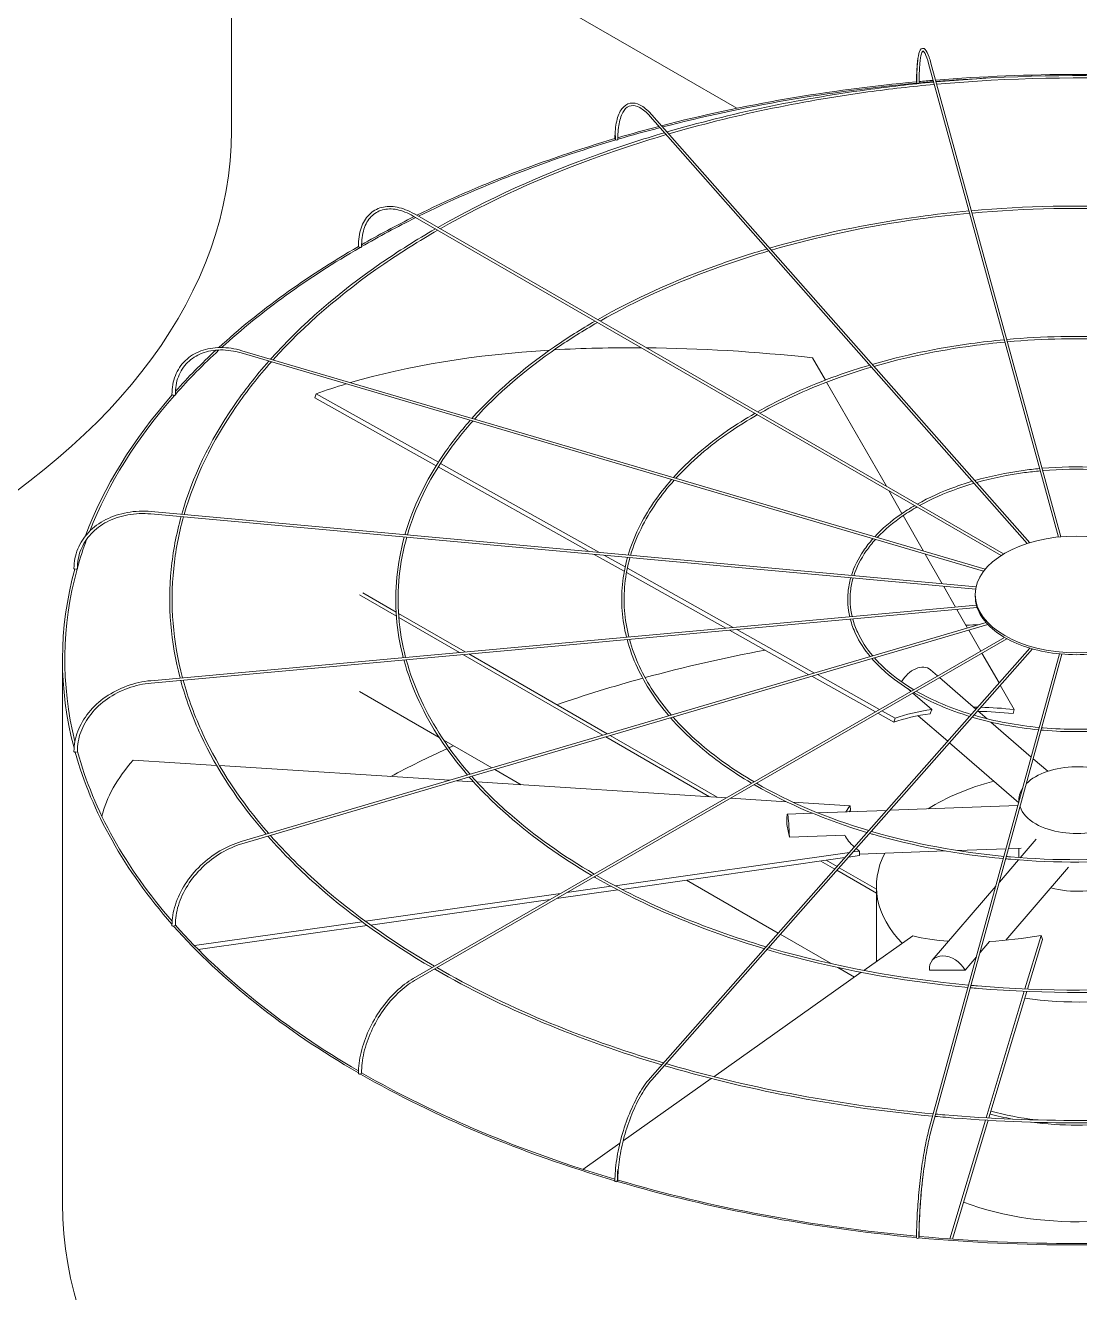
# Model space of a CAD drawing. Header units: millimetres. Extents: x -312439 to 477422, y -331570 to 212570.
# Drawn here: x 364267 to 365357, y 97375 to 98686 of the extents above; entities that cross this region are included whole.
import ezdxf

# ---------------------------------------------------------------- set-up
doc = ezdxf.new("R2010")
doc.units = ezdxf.units.MM

msp = doc.modelspace()

# ---------------------------------------------------------------- linework, layer by layer
at = {"color": 3, "linetype": 'Continuous', "lineweight": 0, "extrusion": (-1.11022e-16, 0.816497, 0.57735)}
for p, q in [((364480.379, 98577.163), (364480.379, 99140.051)), ((364480.379, 98902.145), (365003.032, 98600.391)), ((365201.304, 98646.573), (365335.659, 98156.815)), ((365338.134, 98157.053), (365203.666, 98647.221)), ((365303.258, 98150.155), (364913.308, 98592.012)), ((365305.822, 98150.951), (364915.145, 98593.633)), ((364668.407, 98488.905), (365276.459, 98137.846)), ((365278.823, 98139.309), (364669.632, 98491.026)), ((365258.146, 98121.404), (364490.521, 98347.22)), ((365259.782, 98123.476), (364491.212, 98349.57)), ((365094.605, 98319.225), (365081.394, 98342.285)), ((365157.57, 98209.315), (365095.837, 98317.073)), ((364566.771, 98300.669), (364568.007, 98304.956)), ((364692.004, 98230.478), (364566.771, 98300.669)), ((364568.007, 98304.956), (364694.331, 98234.153)), ((364696.472, 98232.953), (364860.892, 98140.798)), ((364850.276, 98141.769), (364694.143, 98229.279)), ((365173.733, 98181.101), (365159.991, 98205.089)), ((364397.094, 98180.75), (365249.948, 98102.762)), ((364397.317, 98183.189), (365250.405, 98105.18)), ((365195.995, 98142.241), (365174.955, 98178.969)), ((364886.63, 98121.393), (364855.52, 98138.83)), ((364866.136, 98137.859), (364887.523, 98125.872)), ((365215.393, 98108.381), (365197.754, 98139.17)), ((364991.595, 98062.562), (364888.889, 98120.127)), ((364889.761, 98124.617), (364999.234, 98063.26)), ((365229.195, 98084.289), (365216.88, 98105.786)), ((364612.875, 98096.98), (364650.934, 98075.006)), ((364650.663, 98079.163), (364616.339, 98098.98)), ((365249.539, 98095.427), (365249.539, 98097.427)), ((364397.094, 98008.198), (365250.752, 98086.26)), ((365251.475, 98083.866), (364397.317, 98005.759)), ((364722.101, 98037.918), (364653.205, 98077.696)), ((365241.58, 98062.67), (365230.534, 98081.951)), ((365260.702, 98068.296), (364490.521, 97841.728)), ((365262.54, 98066.283), (364491.212, 97839.378)), ((364653.506, 98073.521), (364716.12, 98037.371)), ((365279.745, 98052.999), (364668.407, 97700.043)), ((365282.222, 98051.601), (364669.632, 97697.922)), ((365077.513, 98014.406), (364995.368, 98060.447)), ((365003.006, 98061.145), (365083.339, 98016.12)), ((365255.229, 98038.845), (365242.831, 98060.485)), ((365305.964, 98041.86), (364913.308, 97596.936)), ((364915.145, 97595.315), (365308.567, 98041.107)), ((365274.152, 98005.813), (365256.446, 98036.719)), ((364305.696, 97467.003), (364305.696, 98029.891)), ((364719.798, 98035.248), (364864.455, 97951.73)), ((364869.045, 97953.08), (364725.779, 98035.795)), ((365201.304, 97542.375), (365336.701, 98035.933)), ((365203.666, 97541.727), (365339.18, 98035.71)), ((365146.21, 97975.903), (365080.501, 98012.732)), ((365086.327, 98014.446), (365150.586, 97978.429)), ((365203.178, 98019.535), (365210.617, 98013.088)), ((365212.576, 98011.391), (365250.257, 97978.737)), ((364695.13, 97949.49), (364612.875, 97996.98)), ((365179.98, 97999.682), (365182.946, 97997.112)), ((365289.876, 97978.366), (365275.438, 98003.568)), ((365184.905, 97995.415), (365204.634, 97978.318)), ((365165.447, 97965.121), (365148.696, 97974.509)), ((365153.072, 97977.036), (365166.682, 97969.408)), ((365190.593, 97971.933), (365220.999, 97945.584)), ((365252.108, 97977.133), (365261.689, 97968.831)), ((365288.641, 97974.078), (365289.876, 97978.366)), ((365165.447, 97965.121), (365166.682, 97969.408)), ((365265.71, 97965.345), (365307.421, 97929.2)), ((364749.714, 97917.976), (364699.869, 97946.754)), ((364867.385, 97950.039), (364974.733, 97888.061)), ((364982.521, 97887.564), (364871.975, 97951.389)), ((365222.85, 97943.98), (365294.454, 97881.93)), ((364465.041, 97920.571), (364378.879, 97926.067)), ((364706.238, 97905.187), (364467.983, 97920.383)), ((365309.473, 97927.421), (365324.41, 97914.478)), ((364780.016, 97900.481), (364752.644, 97916.284)), ((364730.617, 97903.632), (364713.371, 97904.732)), ((364992.141, 97886.951), (364734.136, 97903.407)), ((365054.175, 97882.994), (364996.552, 97886.669)), ((365120.287, 97878.777), (365060.818, 97882.57)), ((365161.214, 97874.14), (365293.663, 97879.049)), ((365294.569, 97884.566), (365294.569, 97882.349)), ((365055.291, 97870.214), (365080.769, 97871.158)), ((365086.72, 97871.379), (365157.837, 97874.015)), ((365120.382, 97874.11), (365120.287, 97878.777)), ((365057.331, 97846.285), (365054.699, 97859.292)), ((365114.56, 97848.406), (365057.331, 97846.285)), ((365296.102, 97825.055), (365312.447, 97844.126)), ((364877.14, 97796), (365119.38, 97830.439)), ((365129.866, 97827.249), (365118.392, 97825.618)), ((365123.116, 97830.97), (365129.771, 97831.916)), ((365129.866, 97827.249), (365129.771, 97831.916)), ((365129.835, 97828.731), (365218.731, 97832.026)), ((365230.989, 97832.48), (365281.401, 97834.349)), ((365283.967, 97834.444), (365296.887, 97834.923)), ((365294.569, 97834.837), (365294.569, 97825.167)), ((365114.657, 97825.087), (364884.127, 97792.313)), ((365089.903, 97821.568), (365104.244, 97813.288)), ((365106.582, 97815.938), (365095.462, 97822.358)), ((365147.29, 97792.435), (365108.747, 97814.688)), ((365274.466, 97799.81), (365294.121, 97822.744)), ((365281.178, 97739.696), (365346.019, 97815.353)), ((365045.78, 97747.042), (364950.921, 97801.809)), ((365106.408, 97812.038), (365147.29, 97788.435)), ((364618.942, 97759.293), (364820.715, 97787.978)), ((364879.974, 97791.722), (364816.459, 97782.692)), ((364827.215, 97788.902), (364873.051, 97795.419)), ((365147.29, 97717.566), (365147.29, 97795.329)), ((365205.088, 97718.86), (365270.73, 97795.452)), ((364809.959, 97781.768), (364624.327, 97755.377)), ((364442.106, 97734.152), (364615.48, 97758.8)), ((364620.833, 97754.881), (364446.137, 97730.044)), ((365100.554, 97715.418), (365047.944, 97745.792)), ((365184.875, 97744.189), (365134.382, 97708.423)), ((365254.437, 97726.801), (365264.39, 97738.414)), ((365300.914, 97689.229), (365317.552, 97744.715)), ((365318.883, 97740.522), (365303.469, 97689.119)), ((365318.883, 97740.522), (365317.552, 97744.715)), ((365238.957, 97708.739), (365250.701, 97722.442)), ((365124.632, 97701.517), (365107.569, 97711.368)), ((365202.13, 97708.593), (365238.957, 97708.739)), ((365131.61, 97706.459), (364979.149, 97598.466)), ((365260.929, 97555.883), (365300.189, 97686.809)), ((365302.743, 97686.698), (365263.473, 97555.738)), ((364976.521, 97596.605), (364885.4, 97532.061)), ((365223.349, 97430.561), (365260.205, 97553.471)), ((365262.749, 97553.325), (365225.882, 97430.378)), ((364882.075, 97529.706), (364843.837, 97502.621))]:
    msp.add_line(p, q, dxfattribs=at)
at = {"color": 3, "linetype": 'Continuous', "lineweight": 0}
for centre, major_axis, ratio, start_param, end_param in [((365354.464, 98029.891), (-1048.768, 0), 0.57735027, 4.87097639, 5.13416564), ((365354.464, 98029.891), (-1046.319, 0), 0.57735027, 4.87108521, 5.13404975), ((365190.063, 98627.344), (1.225, 0), 0.57735027, 3.14159265, 3.70729107), ((365190.255, 98626.646), (1.225, 0.004), 0.56474576, 3.29698969, 4.86778602), ((365190.255, 98626.646), (1.225, 0.004), 0.56474576, 4.86778602, 6.28318531), ((365354.464, 98029.891), (-1048.768, 0), 0.57735027, 4.85438672, 4.86842813), ((365354.464, 98029.891), (-1046.319, 0), 0.57735027, 4.85435141, 4.86879705), ((365354.464, 98029.891), (-1048.768, 0), 0.57735027, 4.57359934, 4.85199434), ((365354.464, 98029.891), (-1046.319, 0), 0.57735027, 4.79833842, 4.85195343), ((363431.61, 98577.163), (-1048.768, 0), 0.57735027, 0, 3.14159265), ((365354.464, 98029.891), (-1048.768, 0), 0.57735027, 5.13694439, 5.18189128), ((365354.464, 98029.891), (-1046.319, 0), 0.57735027, 5.13683502, 5.18307763), ((365354.464, 98029.891), (-1048.768, 0), 0.57735027, 5.18510484, 5.42093263), ((365354.464, 98029.891), (-1046.319, 0), 0.57735027, 5.18527527, 5.42075236), ((364878.178, 98568.837), (1.225, 0), 0.57735027, 3.14159265, 4.134446), ((364878.734, 98568.207), (1.225, 0.01), 0.56597275, 3.60793822, 5.17873454), ((364878.734, 98568.207), (1.225, 0.01), 0.56597275, 5.17873454, 6.28318531), ((365354.464, 98029.891), (-1046.319, 0), 0.57735027, 5.42407254, 5.49730565), ((365354.464, 98029.891), (-1048.768, 0), 0.57735027, 5.42424502, 5.49496708), ((365354.464, 98029.891), (-1048.768, 0), 0.57735027, 5.49938311, 5.72060344), ((365354.464, 98029.891), (-1046.319, 0), 0.57735027, 5.49937067, 5.71908805), ((364612.873, 98457.549), (1.225, 0), 0.57735027, 3.14159265, 4.45055499), ((364613.739, 98457.049), (1.225, 0.016), 0.56830663, 3.91933875, 5.49013508), ((364613.739, 98457.049), (1.225, 0.016), 0.56830663, 5.49013508, 6.28318531), ((365355.699, 97863.467), (-971.388, 279.904), 0.41303809, 5.31032739, 5.41762277), ((365355.699, 97863.467), (-971.388, 279.904), 0.41303809, 5.11506512, 5.30461302), ((365354.464, 98029.891), (-1046.319, 0), 0.57735027, 5.72402786, 5.81143896), ((365354.464, 98029.891), (-1048.768, 0), 0.57735027, 5.72583618, 5.80677108), ((365355.699, 97863.467), (-971.388, 279.904), 0.41303809, 5.42335715, 5.70815224), ((365355.699, 97863.467), (-971.388, 279.904), 0.41303809, 5.71506764, 5.76687966), ((365354.464, 98029.891), (-1048.768, 0), 0.57735027, 5.81359811, 6.07011802), ((365354.464, 98029.891), (-1046.319, 0), 0.57735027, 5.81336511, 6.06128621), ((364420.117, 98304.375), (1.225, 0), 0.57735027, 3.14159265, 4.76471425), ((364421.208, 98304.054), (1.225, 0.021), 0.57151893, 4.23145457, 5.8022509), ((364421.208, 98304.054), (1.225, 0.021), 0.57151893, 5.8022509, 6.28318531), ((365354.464, 98029.891), (-1046.319, 0), 0.57735027, 6.07532621, 6.12502314), ((365354.464, 98029.891), (-1048.768, 0), 0.57735027, 6.12772105, 6.43448057), ((365354.464, 98029.891), (-1046.319, 0), 0.57735027, 6.1272654, 6.42392093), ((364318.78, 98124.308), (1.225, 0), 0.57735027, 3.14159265, 5.07887352), ((364319.989, 98124.198), (1.225, 0.023), 0.57529521, 4.54449158, 6.11528791), ((364319.989, 98124.198), (1.225, 0.023), 0.57529521, 6.11528791, 6.28318531), ((365354.031, 98095.427), (-104.492, 0), 0.57735027, 0, 0.1535113), ((365354.031, 98095.427), (-104.492, 0), 0.57735027, 0.16064797, 0.46767057), ((365354.464, 97465.003), (1046.319, 0), 0.57735027, 1.66704137, 1.68043487), ((365354.031, 98095.427), (-104.492, 0), 0.57735027, 0.47480723, 0.78182983), ((365354.031, 98095.427), (-104.492, 0), 0.57735027, 0.7889665, 1.0959891), ((365354.464, 97465.003), (1046.319, 0), 0.57735027, 1.88378363, 2.01152702), ((365354.031, 98095.427), (-104.492, 0), 0.57735027, 1.10312576, 1.41014836), ((365188.7, 98002.827), (-14.478, -16.707), 0.67950023, 3.14159265, 5.02860292), ((365354.031, 98095.427), (-104.492, 0), 0.57735027, 1.41728503, 1.72430763), ((365354.464, 97465.003), (1046.319, 0), 0.57735027, 2.01409491, 2.11046953), ((365354.464, 97859.18), (-233.097, 67.167), 0.41303809, 5.53223376, 5.76687966), ((365355.699, 97863.467), (233.097, -67.167), 0.41303809, 2.38836611, 2.62528701), ((365355.699, 97863.467), (233.097, -67.167), 0.41303809, 2.14647482, 2.1667574), ((365354.464, 97859.18), (-233.097, 67.167), 0.41303809, 5.11506512, 5.27837519), ((365355.699, 97863.467), (233.097, -67.167), 0.41303809, 1.97347247, 2.1313259), ((364318.78, 97934.975), (1.225, 0), 0.57735027, 3.14159265, 5.39303278), ((365354.464, 98029.891), (-1048.768, 0), 0.57735027, 0.1585854, 0.46892864), ((364319.989, 97935.085), (1.225, 0.023), 0.57926583, 4.8585762, 6.28318531), ((365354.464, 98029.891), (-1046.319, 0), 0.57735027, 0.15790655, 0.46457773), ((365354.464, 97465.003), (1046.319, 0), 0.57735027, 2.24276735, 2.31574628), ((365354.464, 97465.003), (1046.319, 0), 0.57735027, 2.23436866, 2.24000128), ((365354.369, 97863.847), (-1010.701, -20.593), 0.30331876, 6.01219977, 6.20271663), ((365354.464, 97884.566), (-59.895, 0), 0.57735027, 3.69756416, 5.76575409), ((365354.464, 97795.329), (-207.174, 0), 0.57735027, 5.13902547, 5.54737639), ((365354.464, 97884.566), (-59.895, 0), 0.57735027, 5.91432374, 6.33788761), ((365056.11, 97848.122), (-0.819, 22.092), 0.05230802, 4.627231, 7.32191967), ((365354.369, 97863.847), (-242.531, -4.942), 0.30331876, 6.01219977, 6.09914028), ((365354.464, 97859.18), (-242.531, -4.942), 0.30331876, 6.01219977, 6.0333648), ((365354.464, 97884.566), (-59.895, 0), 0.57735027, 0.20327195, 0.78539816), ((365354.464, 97884.566), (-59.895, 0), 0.57735027, 0.78539816, 2.89978042), ((365354.369, 97863.847), (-242.531, -4.942), 0.30331876, 0.14390811, 0.31767721), ((365354.369, 97863.847), (-242.531, -4.942), 0.30331876, 0.34103276, 0.38082901), ((365354.464, 97795.329), (-207.174, 0), 0.57735027, 5.99169836, 6.79713651), ((365354.464, 97824.944), (-59.895, 0), 0.57735027, 1.1079301, 2.23846982), ((364420.117, 97754.908), (1.225, 0), 0.57735027, 3.14159265, 5.70719205), ((365354.464, 98029.891), (-1048.768, 0), 0.57735027, 0.4725868, 0.78374969), ((364421.208, 97755.229), (1.225, 0.021), 0.58304212, 5.17373692, 6.28318531), ((365354.464, 98029.891), (-1046.319, 0), 0.57735027, 0.47175253, 0.78145685), ((365353.134, 97863.372), (-231.216, -73.381), 0.44048996, 0.62708313, 0.83556185), ((365353.134, 97863.372), (-231.216, -73.381), 0.44048996, 1.04197677, 1.27889767), ((365221.874, 97704.474), (16.786, -14.386), 0.73180825, 1.0914656, 3.78615427), ((365354.464, 97795.329), (-207.174, 0), 0.57735027, 1.30817895, 1.9425337), ((364612.873, 97601.733), (1.225, 0), 0.57735027, 3.14159265, 6.02135132), ((365354.464, 98029.891), (-1048.768, 0), 0.57735027, 0.78656596, 1.09808088), ((364613.739, 97602.233), (1.225, 0.017), 0.58625442, 5.48989346, 6.28318531), ((365354.464, 98029.891), (-1046.319, 0), 0.57735027, 0.78587838, 1.09689941), ((365354.464, 97670.823), (-212.072, 0), 0.57735027, 1.13383327, 1.25213937), ((365354.464, 97670.823), (-207.174, 0), 0.57735027, 1.12739667, 1.36460952), ((365354.464, 97670.823), (-212.072, 0), 0.57735027, 1.3476903, 1.79509044), ((364878.178, 97490.446), (-1.225, 0), 0.57735027, 0, 3.14159265), ((365354.464, 98029.891), (-1048.768, 0), 0.57735027, 1.10054445, 1.41220862), ((364878.734, 97491.076), (-1.225, -0.011), 0.58858829, 2.66526492, 3.14159265), ((365354.464, 98029.891), (-1046.319, 0), 0.57735027, 1.10010535, 1.41183726), ((365354.464, 97570.823), (-212.072, 0), 0.57735027, 0.98594125, 2.34464399), ((365354.464, 97467.003), (-1048.768, 0), 0.57735027, 0, 3.14159265), ((365354.464, 98029.891), (-1046.319, 0), 0.57735027, 1.41438895, 1.72636573), ((365190.063, 97431.939), (-1.225, 0), 0.57735027, 0, 3.14159265), ((365354.464, 98029.891), (-1048.768, 0), 0.57735027, 1.41453598, 1.72626058), ((365190.255, 97432.637), (-1.225, -0.004), 0.58981528, 2.98275574, 3.14159265)]:
    msp.add_ellipse(centre, major_axis=major_axis, ratio=ratio, start_param=start_param, end_param=end_param, dxfattribs=at)
msp.add_ellipse((365354.031, 98097.427), major_axis=(-104.492, 0), ratio=0.57735027, dxfattribs=at)
for points, knots in [([(365188.838, 98627.344), (365188.838, 98634.158), (365189.045, 98640.224), (365189.856, 98650.297), (365190.453, 98654.294), (365192.06, 98659.981), (365192.963, 98662.042), (365196.103, 98662.503), (365197.096, 98661.913), (365199.301, 98659.571), (365200.531, 98656.953), (365202.449, 98651.428), (365203.058, 98649.437), (365203.666, 98647.221)], [4.71238898, 4.71238898, 4.71238898, 4.71238898, 5.02654825, 5.02654825, 5.34070751, 5.34070751, 5.65486678, 5.65486678, 5.82360284, 5.82360284, 6.1377621, 6.1377621, 6.28318531, 6.28318531, 6.28318531, 6.28318531]), ([(365201.304, 98646.573), (365200.031, 98651.214), (365198.754, 98654.779), (365196.529, 98659.102), (365195.532, 98659.701), (365195.426, 98659.701), (365194.607, 98659.106), (365193.198, 98654.448), (365192.621, 98651.049), (365191.779, 98642.075), (365191.531, 98636.356), (365191.478, 98628.804), (365191.476, 98627.736), (365191.48, 98626.649)], [6.28318531, 6.28318531, 6.28318531, 6.28318531, 6.59845219, 6.59845219, 6.89265788, 6.89265788, 7.20992592, 7.20992592, 7.50402257, 7.50402257, 7.81881569, 7.81881569, 7.86952551, 7.86952551, 7.86952551, 7.86952551]), ([(365190.366, 98651.884), (365190.329, 98651.642), (365190.293, 98651.395), (365189.686, 98647.048), (365189.309, 98641.835), (365189.056, 98632.886), (365189.021, 98629.845), (365189.03, 98626.644)], [1.101311746, 1.101311746, 1.101311746, 1.101311746, 1.120767624, 1.120767624, 1.438035664, 1.438035664, 1.586302602, 1.586302602, 1.586302602, 1.586302602]), ([(365206.542, 98627.477), (365183.245, 98625.333), (365160.089, 98622.68), (365065.72, 98609.715), (364996.31, 98595.035), (364930.805, 98575.888)], [4.085069591, 4.085069591, 4.085069591, 4.085069591, 4.160608173, 4.160608173, 4.395665913, 4.395665913, 4.395665913, 4.395665913]), ([(365499.042, 98627.703), (365477.797, 98629.625), (365456.437, 98631.124), (365359.736, 98635.968), (365283.671, 98634.455), (365209.02, 98627.703)], [3.771589677, 3.771589677, 3.771589677, 3.771589677, 3.840445898, 3.840445898, 4.082391957, 4.082391957, 4.082391957, 4.082391957]), ([(365498.383, 98625.303), (365477.591, 98627.178), (365456.69, 98628.647), (365360.438, 98633.519), (365284.349, 98632.036), (365209.679, 98625.303)], [3.7720633, 3.7720633, 3.7720633, 3.7720633, 3.839550132, 3.839550132, 4.081918334, 4.081918334, 4.081918334, 4.081918334]), ([(365207.201, 98625.077), (365184.169, 98622.964), (365161.275, 98620.353), (365067.289, 98607.511), (364997.993, 98592.912), (364932.596, 98573.858)], [4.084600117, 4.084600117, 4.084600117, 4.084600117, 4.159387709, 4.159387709, 4.39434399, 4.39434399, 4.39434399, 4.39434399]), ([(364876.953, 98568.837), (364876.953, 98575.697), (364877.555, 98581.892), (364879.941, 98592.394), (364881.719, 98596.705), (364886.442, 98603.044), (364889.437, 98605.068), (364895.997, 98606.206), (364899.435, 98605.513), (364906.687, 98601.832), (364910.545, 98598.689), (364914.642, 98594.198), (364914.893, 98593.918), (364915.145, 98593.633)], [4.71238898, 4.71238898, 4.71238898, 4.71238898, 5.02654825, 5.02654825, 5.34070751, 5.34070751, 5.65486678, 5.65486678, 5.94845155, 5.94845155, 6.26261081, 6.26261081, 6.28318531, 6.28318531, 6.28318531, 6.28318531]), ([(364913.308, 98592.012), (364909.652, 98596.155), (364906.021, 98599.217), (364899.289, 98602.904), (364896.226, 98603.53), (364890.861, 98602.59), (364888.473, 98601.014), (364884.365, 98595.421), (364882.7, 98591.402), (364880.491, 98581.39), (364879.932, 98575.428), (364879.956, 98568.602), (364879.957, 98568.41), (364879.959, 98568.217)], [0, 0, 0, 0, 0.31464476, 0.31464476, 0.6289116, 0.6289116, 0.94617964, 0.94617964, 1.26344768, 1.26344768, 1.5772832, 1.5772832, 1.5863402, 1.5863402, 1.5863402, 1.5863402]), ([(364928.211, 98575.126), (364905.394, 98568.405), (364883.053, 98561.143), (364800.663, 98531.73), (364744.347, 98506.087), (364693.769, 98477.09)], [4.398772282, 4.398772282, 4.398772282, 4.398772282, 4.480777933, 4.480777933, 4.708868502, 4.708868502, 4.708868502, 4.708868502]), ([(364929.999, 98573.099), (364907.278, 98566.428), (364885.03, 98559.22), (364802.874, 98529.993), (364746.689, 98504.497), (364696.224, 98475.673)], [4.39745622, 4.39745622, 4.39745622, 4.39745622, 4.479217897, 4.479217897, 4.707006068, 4.707006068, 4.707006068, 4.707006068]), ([(364877.546, 98572.254), (364877.524, 98571.438), (364877.511, 98570.61), (364877.504, 98569.253), (364877.505, 98568.73), (364877.509, 98568.203)], [7.8059806913, 7.8059806913, 7.8059806913, 7.8059806913, 7.8451401512, 7.8451401512, 7.8694167814, 7.8694167814, 7.8694167814, 7.8694167814]), ([(364611.648, 98457.549), (364611.648, 98464.449), (364612.593, 98470.83), (364616.327, 98481.944), (364619.12, 98486.679), (364626.314, 98493.959), (364630.707, 98496.502), (364640.577, 98499.108), (364646.044, 98499.176), (364657.501, 98496.9), (364663.497, 98494.549), (364669.526, 98491.087), (364669.579, 98491.057), (364669.632, 98491.026)], [3.14159265, 3.14159265, 3.14159265, 3.14159265, 3.45575192, 3.45575192, 3.76991118, 3.76991118, 4.08269654, 4.08269654, 4.39544819, 4.39544819, 4.70960746, 4.70960746, 4.71238898, 4.71238898, 4.71238898, 4.71238898]), ([(364668.407, 98488.905), (364662.657, 98492.225), (364656.932, 98494.466), (364646.135, 98496.606), (364641.069, 98496.507), (364632.065, 98494.052), (364628.12, 98491.703), (364621.629, 98484.93), (364619.086, 98480.496), (364615.707, 98469.908), (364614.874, 98463.758), (364614.963, 98457.066)], [1.57079633, 1.57079633, 1.57079633, 1.57079633, 1.88806437, 1.88806437, 2.20533241, 2.20533241, 2.52260045, 2.52260045, 2.83986849, 2.83986849, 3.15713653, 3.15713653, 3.15713653, 3.15713653]), ([(365462.475, 98494.408), (365446.626, 98495.836), (365430.693, 98496.951), (365358.378, 98500.567), (365301.457, 98499.442), (365245.587, 98494.408)], [3.772165081, 3.772165081, 3.772165081, 3.772165081, 3.840593344, 3.840593344, 4.081816553, 4.081816553, 4.081816553, 4.081816553]), ([(365461.816, 98492.007), (365446.421, 98493.389), (365430.945, 98494.474), (365359.08, 98498.118), (365302.136, 98497.023), (365246.246, 98492.007)], [3.772797592, 3.772797592, 3.772797592, 3.772797592, 3.839399606, 3.839399606, 4.081184042, 4.081184042, 4.081184042, 4.081184042]), ([(365243.109, 98494.182), (365225.65, 98492.572), (365208.295, 98490.581), (365137.744, 98480.88), (365085.885, 98469.924), (365036.924, 98455.644)], [4.085383912, 4.085383912, 4.085383912, 4.085383912, 4.160809561, 4.160809561, 4.394762921, 4.394762921, 4.394762921, 4.394762921]), ([(365243.767, 98491.782), (365226.573, 98490.203), (365209.482, 98488.254), (365139.312, 98478.675), (365087.568, 98467.8), (365038.715, 98453.614)], [4.084758769, 4.084758769, 4.084758769, 4.084758769, 4.159183124, 4.159183124, 4.392998475, 4.392998475, 4.392998475, 4.392998475]), ([(364691.316, 98475.679), (364671.781, 98464.396), (364653.11, 98452.614), (364591.025, 98409.781), (364552.548, 98376.336), (364520.877, 98340.843)], [4.712563603, 4.712563603, 4.712563603, 4.712563603, 4.800982872, 4.800982872, 5.022068239, 5.022068239, 5.022068239, 5.022068239]), ([(364693.766, 98474.264), (364674.276, 98463.049), (364655.645, 98451.337), (364593.604, 98408.705), (364555.137, 98375.399), (364523.479, 98340.078)], [4.710711416, 4.710711416, 4.710711416, 4.710711416, 4.799012884, 4.799012884, 5.020261931, 5.020261931, 5.020261931, 5.020261931]), ([(365034.328, 98454.883), (365017.175, 98449.829), (365000.381, 98444.367), (364938.818, 98422.377), (364896.809, 98403.268), (364859.043, 98381.67)], [4.398901247, 4.398901247, 4.398901247, 4.398901247, 4.481035777, 4.481035777, 4.70761983, 4.70761983, 4.70761983, 4.70761983]), ([(365036.117, 98452.856), (365019.06, 98447.851), (365002.358, 98442.444), (364941.03, 98420.64), (364899.152, 98401.677), (364861.499, 98380.251)], [4.397147207, 4.397147207, 4.397147207, 4.397147207, 4.478956818, 4.478956818, 4.705132161, 4.705132161, 4.705132161, 4.705132161]), ([(364856.587, 98380.259), (364841.864, 98371.756), (364827.793, 98362.874), (364781.434, 98330.869), (364752.767, 98305.986), (364729.117, 98279.585)], [4.712541759, 4.712541759, 4.712541759, 4.712541759, 4.801308866, 4.801308866, 5.020482203, 5.020482203, 5.020482203, 5.020482203]), ([(364859.038, 98378.844), (364844.359, 98370.408), (364830.329, 98361.597), (364784.013, 98329.792), (364755.359, 98305.05), (364731.721, 98278.818)], [4.710072273, 4.710072273, 4.710072273, 4.710072273, 4.798683598, 4.798683598, 5.018063384, 5.018063384, 5.018063384, 5.018063384]), ([(365425.92, 98361.157), (365415.464, 98362.092), (365404.953, 98362.823), (365357.016, 98365.212), (365319.235, 98364.475), (365282.142, 98361.157)], [3.773286698, 3.773286698, 3.773286698, 3.773286698, 3.840886477, 3.840886477, 4.080694936, 4.080694936, 4.080694936, 4.080694936]), ([(364418.892, 98304.375), (364418.892, 98311.304), (364420.09, 98317.903), (364424.792, 98329.78), (364428.297, 98335.055), (364437.259, 98343.722), (364442.713, 98347.112), (364454.996, 98351.677), (364461.823, 98352.853), (364476.175, 98352.904), (364483.699, 98351.78), (364491.212, 98349.57)], [4.71238898, 4.71238898, 4.71238898, 4.71238898, 5.02654825, 5.02654825, 5.34070751, 5.34070751, 5.65486678, 5.65486678, 5.96902604, 5.96902604, 6.28318531, 6.28318531, 6.28318531, 6.28318531]), ([(365279.664, 98360.931), (365268.046, 98359.855), (365256.498, 98358.527), (365209.755, 98352.088), (365175.437, 98344.853), (365143.01, 98335.436)], [4.086037534, 4.086037534, 4.086037534, 4.086037534, 4.161210359, 4.161210359, 4.393038284, 4.393038284, 4.393038284, 4.393038284]), ([(365280.322, 98358.532), (365268.97, 98357.487), (365257.684, 98356.201), (365211.324, 98349.883), (365177.121, 98342.729), (365144.802, 98333.405)], [4.08510236, 4.08510236, 4.08510236, 4.08510236, 4.158773218, 4.158773218, 4.390386282, 4.390386282, 4.390386282, 4.390386282]), ([(365425.261, 98358.756), (365415.259, 98359.645), (365405.206, 98360.347), (365357.718, 98362.763), (365319.914, 98362.055), (365282.8, 98358.756)], [3.774238416, 3.774238416, 3.774238416, 3.774238416, 3.839097695, 3.839097695, 4.079743218, 4.079743218, 4.079743218, 4.079743218]), ([(364490.521, 98347.22), (364483.258, 98349.357), (364476.009, 98350.424), (364462.272, 98350.332), (364455.787, 98349.173), (364444.219, 98344.773), (364439.137, 98341.534), (364430.84, 98333.302), (364427.623, 98328.308), (364423.363, 98317.016), (364422.321, 98310.719), (364422.433, 98304.075)], [0, 0, 0, 0, 0.31726804, 0.31726804, 0.63453608, 0.63453608, 0.95180412, 0.95180412, 1.26907216, 1.26907216, 1.5863402, 1.5863402, 1.5863402, 1.5863402]), ([(364519.08, 98338.819), (364505.593, 98323.547), (364493.359, 98307.902), (364457.803, 98255.993), (364439.851, 98218.487), (364429.002, 98180.292)], [5.026267439, 5.026267439, 5.026267439, 5.026267439, 5.121193451, 5.121193451, 5.33524268, 5.33524268, 5.33524268, 5.33524268]), ([(364521.675, 98338.055), (364508.29, 98322.965), (364496.14, 98307.513), (364460.454, 98255.777), (364442.388, 98218.254), (364431.484, 98180.065)], [5.024480731, 5.024480731, 5.024480731, 5.024480731, 5.118801023, 5.118801023, 5.334410373, 5.334410373, 5.334410373, 5.334410373]), ([(365140.413, 98334.676), (365128.936, 98331.291), (365117.699, 98327.633), (365076.958, 98313.064), (365049.242, 98300.481), (365024.277, 98286.272)], [4.399235311, 4.399235311, 4.399235311, 4.399235311, 4.481549286, 4.481549286, 4.705249353, 4.705249353, 4.705249353, 4.705249353]), ([(365142.203, 98332.649), (365130.82, 98329.314), (365119.675, 98325.71), (365079.171, 98311.326), (365051.588, 98298.889), (365026.738, 98284.851)], [4.396606667, 4.396606667, 4.396606667, 4.396606667, 4.478434088, 4.478434088, 4.701505316, 4.701505316, 4.701505316, 4.701505316]), ([(364727.316, 98277.561), (364717.121, 98266.022), (364707.878, 98254.198), (364681.348, 98215.422), (364667.973, 98187.562), (364659.816, 98159.185)], [5.026073872, 5.026073872, 5.026073872, 5.026073872, 5.121589201, 5.121589201, 5.333322518, 5.333322518, 5.333322518, 5.333322518]), ([(364729.913, 98276.797), (364719.819, 98265.44), (364710.659, 98253.809), (364684.001, 98215.207), (364670.512, 98187.33), (364662.299, 98158.958)], [5.023689806, 5.023689806, 5.023689806, 5.023689806, 5.118400985, 5.118400985, 5.332193335, 5.332193335, 5.332193335, 5.332193335]), ([(365021.819, 98284.862), (365011.921, 98279.145), (365002.464, 98273.171), (364971.826, 98251.992), (364952.961, 98235.659), (364937.327, 98218.334)], [4.712617693, 4.712617693, 4.712617693, 4.712617693, 4.801958432, 4.801958432, 5.017472679, 5.017472679, 5.017472679, 5.017472679]), ([(365024.271, 98283.447), (365014.416, 98277.797), (365005, 98271.894), (364974.409, 98250.915), (364955.557, 98234.722), (364939.937, 98217.567)], [4.708914423, 4.708914423, 4.708914423, 4.708914423, 4.798024648, 4.798024648, 5.013814843, 5.013814843, 5.013814843, 5.013814843]), ([(365316.218, 98227.681), (365310.443, 98227.139), (365304.702, 98226.473), (365281.768, 98223.297), (365264.989, 98219.782), (365249.098, 98215.226)], [4.08798608, 4.08798608, 4.08798608, 4.08798608, 4.162397179, 4.162397179, 4.387898946, 4.387898946, 4.387898946, 4.387898946]), ([(365316.876, 98225.282), (365311.367, 98224.771), (365305.889, 98224.147), (365283.338, 98221.091), (365266.676, 98217.655), (365250.894, 98213.191)], [4.086130867, 4.086130867, 4.086130867, 4.086130867, 4.157537531, 4.157537531, 4.382563309, 4.382563309, 4.382563309, 4.382563309]), ([(365389.365, 98227.905), (365384.302, 98228.348), (365379.215, 98228.696), (365355.655, 98229.858), (365337.013, 98229.507), (365318.697, 98227.905)], [3.776630452, 3.776630452, 3.776630452, 3.776630452, 3.841752063, 3.841752063, 4.077351182, 4.077351182, 4.077351182, 4.077351182]), ([(365388.706, 98225.504), (365384.097, 98225.902), (365379.467, 98226.22), (365356.357, 98227.408), (365337.692, 98227.087), (365319.356, 98225.504)], [3.778551419, 3.778551419, 3.778551419, 3.778551419, 3.838185012, 3.838185012, 4.075430215, 4.075430215, 4.075430215, 4.075430215]), ([(364935.521, 98216.313), (364928.63, 98208.518), (364922.388, 98200.528), (364904.883, 98174.883), (364896.081, 98156.653), (364890.621, 98138.08)], [5.025838542, 5.025838542, 5.025838542, 5.025838542, 5.122377625, 5.122377625, 5.329668134, 5.329668134, 5.329668134, 5.329668134]), ([(364938.118, 98215.548), (364931.328, 98207.936), (364925.17, 98200.139), (364907.54, 98174.668), (364898.625, 98156.421), (364893.108, 98137.852)], [5.022258505, 5.022258505, 5.022258505, 5.022258505, 5.117600339, 5.117600339, 5.327918781, 5.327918781, 5.327918781, 5.327918781]), ([(365246.499, 98214.469), (365240.697, 98212.754), (365235.017, 98210.9), (365215.098, 98203.752), (365201.675, 98197.693), (365189.517, 98190.87)], [4.400230759, 4.400230759, 4.400230759, 4.400230759, 4.483072665, 4.483072665, 4.698193224, 4.698193224, 4.698193224, 4.698193224]), ([(365248.288, 98212.442), (365242.582, 98210.776), (365236.994, 98208.976), (365217.315, 98202.013), (365204.029, 98196.098), (365191.989, 98189.443)], [4.394987895, 4.394987895, 4.394987895, 4.394987895, 4.476861237, 4.476861237, 4.690631098, 4.690631098, 4.690631098, 4.690631098]), ([(364317.555, 98124.308), (364317.555, 98131.253), (364318.886, 98138.082), (364324.082, 98150.825), (364327.944, 98156.735), (364337.801, 98167.049), (364343.793, 98171.453), (364357.311, 98178.336), (364364.834, 98180.815), (364380.68, 98183.622), (364389, 98183.95), (364397.317, 98183.189)], [4.71238898, 4.71238898, 4.71238898, 4.71238898, 5.02654825, 5.02654825, 5.34070751, 5.34070751, 5.65486678, 5.65486678, 5.96902604, 5.96902604, 6.28318531, 6.28318531, 6.28318531, 6.28318531]), ([(364397.094, 98180.75), (364389.033, 98181.487), (364380.977, 98181.157), (364365.684, 98178.404), (364358.45, 98175.982), (364345.527, 98169.3), (364339.84, 98165.042), (364330.565, 98155.128), (364326.979, 98149.473), (364322.241, 98137.322), (364321.09, 98130.827), (364321.214, 98124.22)], [0, 0, 0, 0, 0.31726804, 0.31726804, 0.63453608, 0.63453608, 0.95180412, 0.95180412, 1.26907216, 1.26907216, 1.5863402, 1.5863402, 1.5863402, 1.5863402]), ([(365187.051, 98189.466), (365181.979, 98186.535), (365177.136, 98183.469), (365162.217, 98173.115), (365153.156, 98165.33), (365145.548, 98157.081)], [4.712843699, 4.712843699, 4.712843699, 4.712843699, 4.803888031, 4.803888031, 5.008535494, 5.008535494, 5.008535494, 5.008535494]), ([(365189.505, 98188.049), (365184.475, 98185.186), (365179.673, 98182.192), (365164.808, 98172.038), (365155.765, 98164.392), (365148.175, 98156.308)], [4.705442937, 4.705442937, 4.705442937, 4.705442937, 4.796044704, 4.796044704, 5.001045495, 5.001045495, 5.001045495, 5.001045495]), ([(364428.33, 98177.893), (364423.333, 98159.792), (364419.925, 98141.541), (364414.441, 98085.761), (364417.518, 98048.06), (364427.284, 98010.959)], [5.339721085, 5.339721085, 5.339721085, 5.339721085, 5.441089183, 5.441089183, 5.648615479, 5.648615479, 5.648615479, 5.648615479]), ([(364430.809, 98177.667), (364425.891, 98159.945), (364422.51, 98142.085), (364416.831, 98086.467), (364419.877, 98048.532), (364429.758, 98011.185)], [5.338921526, 5.338921526, 5.338921526, 5.338921526, 5.438899176, 5.438899176, 5.64936187, 5.64936187, 5.64936187, 5.64936187]), ([(364659.139, 98156.787), (364655.344, 98143.082), (364652.763, 98129.261), (364648.692, 98087.585), (364650.931, 98059.606), (364658.075, 98032.063)], [5.339283406, 5.339283406, 5.339283406, 5.339283406, 5.441448905, 5.441448905, 5.646435094, 5.646435094, 5.646435094, 5.646435094]), ([(364661.618, 98156.561), (364657.904, 98143.235), (364655.348, 98129.805), (364651.083, 98088.291), (364653.291, 98060.077), (364660.547, 98032.289)], [5.33821232, 5.33821232, 5.33821232, 5.33821232, 5.438530423, 5.438530423, 5.647409525, 5.647409525, 5.647409525, 5.647409525]), ([(365143.725, 98155.064), (365140.138, 98151.014), (365136.899, 98146.858), (365128.415, 98134.343), (365124.192, 98125.741), (365121.445, 98116.972)], [5.025139852, 5.025139852, 5.025139852, 5.025139852, 5.124718569, 5.124718569, 5.318852702, 5.318852702, 5.318852702, 5.318852702]), ([(365146.326, 98154.299), (365142.84, 98150.431), (365139.682, 98146.468), (365131.082, 98134.13), (365126.749, 98125.511), (365123.942, 98116.744)], [5.01795641, 5.01795641, 5.01795641, 5.01795641, 5.115193837, 5.115193837, 5.315025269, 5.315025269, 5.315025269, 5.315025269]), ([(364889.936, 98135.683), (364887.35, 98126.387), (364885.599, 98117.011), (364882.94, 98089.44), (364884.348, 98071.168), (364888.883, 98053.169)], [5.33857876, 5.33857876, 5.33857876, 5.33857876, 5.442163387, 5.442163387, 5.64226325, 5.64226325, 5.64226325, 5.64226325]), ([(364892.416, 98135.456), (364889.911, 98126.541), (364888.185, 98117.556), (364885.334, 98090.146), (364886.71, 98071.638), (364891.353, 98053.395)], [5.336959594, 5.336959594, 5.336959594, 5.336959594, 5.437790201, 5.437790201, 5.643665153, 5.643665153, 5.643665153, 5.643665153]), ([(365120.733, 98114.578), (365119.356, 98109.694), (365118.435, 98104.763), (365117.186, 98091.297), (365117.77, 98082.73), (365119.716, 98074.277)], [5.336493801, 5.336493801, 5.336493801, 5.336493801, 5.444267704, 5.444267704, 5.629920419, 5.629920419, 5.629920419, 5.629920419]), ([(365123.215, 98114.351), (365121.919, 98109.846), (365121.024, 98105.307), (365119.587, 98092.001), (365120.139, 98083.199), (365122.178, 98074.503)], [5.333180829, 5.333180829, 5.333180829, 5.333180829, 5.43554784, 5.43554784, 5.632366847, 5.632366847, 5.632366847, 5.632366847]), ([(365120.307, 98071.872), (365121.654, 98066.716), (365123.508, 98061.609), (365129.635, 98048.487), (365134.694, 98040.605), (365140.942, 98033.065)], [5.647555853, 5.647555853, 5.647555853, 5.647555853, 5.761093974, 5.761093974, 5.943993783, 5.943993783, 5.943993783, 5.943993783]), ([(365122.781, 98072.098), (365124.053, 98067.326), (365125.774, 98062.59), (365131.767, 98049.635), (365136.986, 98041.553), (365143.504, 98033.819)], [5.650528691, 5.650528691, 5.650528691, 5.650528691, 5.758797505, 5.758797505, 5.950674573, 5.950674573, 5.950674573, 5.950674573]), ([(364889.508, 98050.767), (364892.139, 98040.941), (364895.701, 98031.202), (364908.172, 98004.434), (364919.089, 97987.728), (364932.705, 97971.807)], [5.651173142, 5.651173142, 5.651173142, 5.651173142, 5.760561648, 5.760561648, 5.95641101, 5.95641101, 5.95641101, 5.95641101]), ([(364891.983, 98050.993), (364894.538, 98041.55), (364897.966, 98032.182), (364910.302, 98005.585), (364921.382, 97988.679), (364935.282, 97972.565)], [5.65270674, 5.65270674, 5.65270674, 5.65270674, 5.759411073, 5.759411073, 5.959865306, 5.959865306, 5.959865306, 5.959865306]), ([(364658.71, 98029.662), (364662.623, 98015.166), (364667.892, 98000.797), (364686.708, 97960.383), (364703.491, 97934.854), (364724.489, 97910.555)], [5.652395762, 5.652395762, 5.652395762, 5.652395762, 5.760377777, 5.760377777, 5.960593901, 5.960593901, 5.960593901, 5.960593901]), ([(364661.187, 98029.888), (364665.022, 98015.775), (364670.158, 98001.777), (364688.836, 97961.534), (364705.784, 97935.805), (364727.072, 97911.315)], [5.653428737, 5.653428737, 5.653428737, 5.653428737, 5.759610075, 5.759610075, 5.96292207, 5.96292207, 5.96292207, 5.96292207]), ([(365142.672, 98031.021), (365146.878, 98026.154), (365151.581, 98021.437), (365164.652, 98009.966), (365173.641, 98003.455), (365183.568, 97997.471)], [5.960592691, 5.960592691, 5.960592691, 5.960592691, 6.079635734, 6.079635734, 6.26166654, 6.26166654, 6.26166654, 6.26166654]), ([(365145.258, 98031.782), (365149.22, 98027.276), (365153.626, 98022.896), (365166.517, 98011.598), (365175.754, 98004.958), (365185.995, 97998.873)], [5.967591178, 5.967591178, 5.967591178, 5.967591178, 6.080287214, 6.080287214, 6.268831801, 6.268831801, 6.268831801, 6.268831801]), ([(364317.555, 97934.975), (364317.555, 97941.919), (364318.886, 97948.975), (364324.06, 97962.614), (364327.903, 97969.196), (364337.712, 97981.254), (364343.677, 97986.728), (364357.145, 97996.049), (364364.647, 97999.894), (364380.464, 98005.589), (364388.777, 98007.438), (364397.094, 98008.198)], [4.71238898, 4.71238898, 4.71238898, 4.71238898, 5.02654825, 5.02654825, 5.34070751, 5.34070751, 5.65486678, 5.65486678, 5.96902604, 5.96902604, 6.28318531, 6.28318531, 6.28318531, 6.28318531]), ([(364397.317, 98005.759), (364389.256, 98005.022), (364381.192, 98003.218), (364365.87, 97997.658), (364358.615, 97993.903), (364345.642, 97984.822), (364339.926, 97979.499), (364330.604, 97967.828), (364326.998, 97961.483), (364322.241, 97948.413), (364321.09, 97941.69), (364321.214, 97935.108)], [0, 0, 0, 0, 0.31726804, 0.31726804, 0.63453608, 0.63453608, 0.95180412, 0.95180412, 1.26907216, 1.26907216, 1.5863402, 1.5863402, 1.5863402, 1.5863402]), ([(364427.926, 98008.558), (364433.119, 97989.408), (364440.091, 97970.422), (364465.249, 97916.365), (364487.91, 97882), (364516.311, 97849.315)], [5.653093793, 5.653093793, 5.653093793, 5.653093793, 5.7602846, 5.7602846, 5.96276906, 5.96276906, 5.96276906, 5.96276906]), ([(364430.403, 98008.785), (364435.518, 97990.017), (364442.356, 97971.402), (364467.377, 97917.517), (364490.204, 97882.953), (364518.897, 97850.075)], [5.653873117, 5.653873117, 5.653873117, 5.653873117, 5.75970856, 5.75970856, 5.964525032, 5.964525032, 5.964525032, 5.964525032]), ([(365204.634, 97978.318), (365204.543, 97978.125), (365204.455, 97977.931), (365203.801, 97976.461), (365203.34, 97975.19), (365202.99, 97973.975)], [52.47056241, 52.47056241, 52.47056241, 52.47056241, 52.72742849, 52.72742849, 54.42831534, 54.42831534, 54.42831534, 54.42831534]), ([(365248.032, 97972.514), (365248.236, 97972.454), (365248.441, 97972.395), (365269.745, 97966.204), (365292.47, 97961.927), (365315.789, 97959.702)], [0.316175386, 0.316175386, 0.316175386, 0.316175386, 0.319111449, 0.319111449, 0.621557717, 0.621557717, 0.621557717, 0.621557717]), ([(364934.464, 97969.771), (364942.597, 97960.458), (364951.655, 97951.42), (364978.182, 97928.147), (364997.212, 97914.515), (365018.317, 97902.063)], [5.964776177, 5.964776177, 5.964776177, 5.964776177, 6.079826485, 6.079826485, 6.272361792, 6.272361792, 6.272361792, 6.272361792]), ([(364937.054, 97970.533), (364944.941, 97961.58), (364953.7, 97952.878), (364980.046, 97929.781), (364999.328, 97916.021), (365020.755, 97903.471)], [5.968309678, 5.968309678, 5.968309678, 5.968309678, 6.080154143, 6.080154143, 6.276006003, 6.276006003, 6.276006003, 6.276006003]), ([(365246.243, 97970.488), (365246.939, 97970.281), (365247.636, 97970.077), (365269.358, 97963.793), (365291.953, 97959.541), (365315.131, 97957.304)], [0.310941688, 0.310941688, 0.310941688, 0.310941688, 0.320879059, 0.320879059, 0.619731391, 0.619731391, 0.619731391, 0.619731391]), ([(365318.266, 97959.473), (365318.736, 97959.431), (365319.205, 97959.39), (365342.883, 97957.365), (365366.61, 97957.407), (365389.796, 97959.473)], [0.632258371, 0.632258371, 0.632258371, 0.632258371, 0.638337859, 0.638337859, 0.938537956, 0.938537956, 0.938537956, 0.938537956]), ([(365317.608, 97957.073), (365318.484, 97956.994), (365319.361, 97956.917), (365343.491, 97954.901), (365367.242, 97954.978), (365390.454, 97957.073)], [0.630366287, 0.630366287, 0.630366287, 0.630366287, 0.641648359, 0.641648359, 0.94043004, 0.94043004, 0.94043004, 0.94043004]), ([(364726.258, 97908.523), (364738.316, 97894.763), (364751.727, 97881.404), (364791.71, 97846.33), (364820.787, 97825.578), (364853.078, 97806.663)], [5.966185363, 5.966185363, 5.966185363, 5.966185363, 6.079886296, 6.079886296, 6.275955277, 6.275955277, 6.275955277, 6.275955277]), ([(364728.849, 97909.285), (364740.661, 97895.885), (364753.772, 97882.862), (364793.574, 97847.965), (364822.904, 97827.085), (364855.52, 97808.073)], [5.968548703, 5.968548703, 5.968548703, 5.968548703, 6.080105077, 6.080105077, 6.278398486, 6.278398486, 6.278398486, 6.278398486]), ([(364418.892, 97754.908), (364418.892, 97761.837), (364420.089, 97769.095), (364424.738, 97783.575), (364428.19, 97790.795), (364437.007, 97804.51), (364442.372, 97811.003), (364454.494, 97822.64), (364461.251, 97827.782), (364475.509, 97836.222), (364483.008, 97839.518), (364490.521, 97841.728)], [4.71238898, 4.71238898, 4.71238898, 4.71238898, 5.02654825, 5.02654825, 5.34070751, 5.34070751, 5.65486678, 5.65486678, 5.96902604, 5.96902604, 6.28318531, 6.28318531, 6.28318531, 6.28318531]), ([(364518.085, 97847.283), (364534.06, 97829.09), (364551.812, 97811.422), (364605.249, 97764.551), (364644.387, 97736.67), (364687.883, 97711.287)], [5.966968174, 5.966968174, 5.966968174, 5.966968174, 6.07991547, 6.07991547, 6.277817313, 6.277817313, 6.277817313, 6.277817313]), ([(364520.677, 97848.046), (364536.405, 97830.212), (364553.858, 97812.88), (364607.112, 97766.185), (364646.505, 97738.178), (364690.327, 97712.698)], [5.968743918, 5.968743918, 5.968743918, 5.968743918, 6.080079672, 6.080079672, 6.279655045, 6.279655045, 6.279655045, 6.279655045]), ([(365140.158, 97850.281), (365141.259, 97849.955), (365142.362, 97849.633), (365185.952, 97837.008), (365231.679, 97828.46), (365278.576, 97824.051)], [0.312542317, 0.312542317, 0.312542317, 0.312542317, 0.320442121, 0.320442121, 0.624004657, 0.624004657, 0.624004657, 0.624004657]), ([(365141.946, 97852.307), (365142.556, 97852.128), (365143.167, 97851.95), (365186.338, 97839.419), (365232.195, 97830.846), (365279.234, 97826.45)], [0.315168655, 0.315168655, 0.315168655, 0.315168655, 0.319555491, 0.319555491, 0.624932564, 0.624932564, 0.624932564, 0.624932564]), ([(364491.212, 97839.378), (364483.949, 97837.241), (364476.675, 97834.036), (364462.842, 97825.805), (364456.286, 97820.78), (364444.554, 97809.415), (364439.382, 97803.078), (364430.94, 97789.736), (364427.672, 97782.733), (364423.363, 97768.775), (364422.321, 97761.824), (364422.433, 97755.249)], [6.28318531, 6.28318531, 6.28318531, 6.28318531, 6.60045335, 6.60045335, 6.91772139, 6.91772139, 7.23498943, 7.23498943, 7.55225747, 7.55225747, 7.86952551, 7.86952551, 7.86952551, 7.86952551]), ([(365281.053, 97823.822), (365282.828, 97823.661), (365284.605, 97823.506), (365332.946, 97819.442), (365380.526, 97819.6), (365427.009, 97823.822)], [0.629347255, 0.629347255, 0.629347255, 0.629347255, 0.640828535, 0.640828535, 0.941449071, 0.941449071, 0.941449071, 0.941449071]), ([(365281.711, 97826.222), (365283.08, 97826.099), (365284.449, 97825.979), (365332.338, 97821.907), (365379.894, 97822.028), (365426.35, 97826.222)], [0.630291706, 0.630291706, 0.630291706, 0.630291706, 0.639167998, 0.639167998, 0.940504621, 0.940504621, 0.940504621, 0.940504621]), ([(365034.072, 97730.074), (365035.579, 97729.629), (365037.088, 97729.188), (365102.546, 97710.223), (365171.404, 97697.378), (365242.021, 97690.8)], [0.313079474, 0.313079474, 0.313079474, 0.313079474, 0.320295327, 0.320295327, 0.625438072, 0.625438072, 0.625438072, 0.625438072]), ([(365035.861, 97732.101), (365036.876, 97731.802), (365037.893, 97731.506), (365102.932, 97712.634), (365171.921, 97699.764), (365242.679, 97693.199)], [0.314832487, 0.314832487, 0.314832487, 0.314832487, 0.319703609, 0.319703609, 0.626059979, 0.626059979, 0.626059979, 0.626059979]), ([(364611.648, 97601.733), (364611.648, 97608.634), (364612.593, 97616.053), (364616.268, 97631.232), (364618.996, 97638.989), (364625.971, 97654.102), (364630.217, 97661.455), (364639.817, 97675.052), (364645.171, 97681.293), (364656.479, 97692.065), (364662.431, 97696.593), (364668.407, 97700.043)], [0, 0, 0, 0, 0.31415927, 0.31415927, 0.62831853, 0.62831853, 0.9424778, 0.9424778, 1.25663706, 1.25663706, 1.57079633, 1.57079633, 1.57079633, 1.57079633]), ([(364669.632, 97697.922), (364663.882, 97694.602), (364658.111, 97690.207), (364647.125, 97679.699), (364641.913, 97673.589), (364632.583, 97660.272), (364628.466, 97653.066), (364621.744, 97638.29), (364619.14, 97630.722), (364615.705, 97615.992), (364614.874, 97608.834), (364614.963, 97602.25)], [4.71238898, 4.71238898, 4.71238898, 4.71238898, 5.02965702, 5.02965702, 5.34692506, 5.34692506, 5.6641931, 5.6641931, 5.98146114, 5.98146114, 6.29872918, 6.29872918, 6.29872918, 6.29872918]), ([(365244.499, 97690.572), (365247.172, 97690.329), (365249.849, 97690.094), (365322.402, 97683.984), (365393.811, 97684.222), (365463.563, 97690.572)], [0.629005431, 0.629005431, 0.629005431, 0.629005431, 0.64055333, 0.64055333, 0.941790896, 0.941790896, 0.941790896, 0.941790896]), ([(365245.157, 97692.972), (365247.424, 97692.766), (365249.693, 97692.567), (365321.794, 97686.448), (365393.179, 97686.65), (365462.905, 97692.972)], [0.629634706, 0.629634706, 0.629634706, 0.629634706, 0.639445125, 0.639445125, 0.941161621, 0.941161621, 0.941161621, 0.941161621]), ([(364928.019, 97609.903), (364929.92, 97609.343), (364931.825, 97608.786), (365019.143, 97583.483), (365111.138, 97566.341), (365205.479, 97557.594)], [0.313387228, 0.313387228, 0.313387228, 0.313387228, 0.320221713, 0.320221713, 0.626169744, 0.626169744, 0.626169744, 0.626169744]), ([(364929.808, 97611.93), (364931.218, 97611.516), (364932.63, 97611.104), (365019.529, 97585.894), (365111.655, 97568.727), (365206.137, 97559.993)], [0.314702857, 0.314702857, 0.314702857, 0.314702857, 0.319777688, 0.319777688, 0.626637437, 0.626637437, 0.626637437, 0.626637437]), ([(364876.953, 97490.446), (364876.953, 97497.307), (364877.557, 97504.83), (364879.906, 97520.493), (364881.651, 97528.629), (364886.114, 97544.735), (364888.831, 97552.701), (364894.978, 97567.697), (364898.406, 97574.725), (364905.651, 97587.168), (364909.466, 97592.583), (364913.308, 97596.936)], [4.71238898, 4.71238898, 4.71238898, 4.71238898, 5.02654825, 5.02654825, 5.34070751, 5.34070751, 5.65486678, 5.65486678, 5.96902604, 5.96902604, 6.28318531, 6.28318531, 6.28318531, 6.28318531]), ([(364915.145, 97595.315), (364911.489, 97591.173), (364907.807, 97585.956), (364900.764, 97573.853), (364897.406, 97566.956), (364891.387, 97552.214), (364888.728, 97544.371), (364884.38, 97528.532), (364882.692, 97520.54), (364880.457, 97505.214), (364879.91, 97497.883), (364879.958, 97491.202), (364879.958, 97491.144), (364879.959, 97491.087)], [0, 0, 0, 0, 0.31464476, 0.31464476, 0.63176735, 0.63176735, 0.94903539, 0.94903539, 1.26630343, 1.26630343, 1.58357147, 1.58357147, 1.5863402, 1.5863402, 1.5863402, 1.5863402]), ([(365207.956, 97557.367), (365211.525, 97557.041), (365215.097, 97556.728), (365311.854, 97548.572), (365407.087, 97548.89), (365500.106, 97557.367)], [0.628847379, 0.628847379, 0.628847379, 0.628847379, 0.640415364, 0.640415364, 0.941948948, 0.941948948, 0.941948948, 0.941948948]), ([(365208.615, 97559.766), (365211.776, 97559.479), (365214.941, 97559.201), (365311.246, 97551.036), (365406.455, 97551.318), (365499.447, 97559.766)], [0.62931922, 0.62931922, 0.62931922, 0.62931922, 0.639583767, 0.639583767, 0.941477106, 0.941477106, 0.941477106, 0.941477106]), ([(365188.838, 97431.939), (365188.838, 97438.753), (365189.045, 97446.311), (365189.851, 97462.192), (365190.45, 97470.511), (365191.982, 97487.103), (365192.915, 97495.373), (365195.024, 97511.062), (365196.201, 97518.479), (365198.684, 97531.743), (365199.99, 97537.588), (365201.304, 97542.375)], [4.71238898, 4.71238898, 4.71238898, 4.71238898, 5.02654825, 5.02654825, 5.34070751, 5.34070751, 5.65486678, 5.65486678, 5.96902604, 5.96902604, 6.28318531, 6.28318531, 6.28318531, 6.28318531]), ([(365203.666, 97541.727), (365202.393, 97537.087), (365201.113, 97531.364), (365198.671, 97518.303), (365197.508, 97510.954), (365195.427, 97495.402), (365194.508, 97487.2), (365193.005, 97470.764), (365192.422, 97462.532), (365191.65, 97446.863), (365191.462, 97439.428), (365191.479, 97432.725), (365191.479, 97432.683), (365191.48, 97432.641)], [6.28318531, 6.28318531, 6.28318531, 6.28318531, 6.59845219, 6.59845219, 6.91572023, 6.91572023, 7.23298827, 7.23298827, 7.55025631, 7.55025631, 7.86752435, 7.86752435, 7.86952551, 7.86952551, 7.86952551, 7.86952551]), ([(365191.288, 97431.939), (365191.288, 97438.703), (365191.493, 97446.223), (365192.295, 97462.031), (365192.892, 97470.318), (365194.153, 97483.977), (365194.722, 97489.362), (365195.35, 97494.624)], [4.71238898, 4.71238898, 4.71238898, 4.71238898, 5.026548246, 5.026548246, 5.340707511, 5.340707511, 5.545847126, 5.545847126, 5.545847126, 5.545847126])]:
    msp.add_open_spline(points, degree=3, knots=knots, dxfattribs=at)
for points in [[(365188.428, 97997.449), (365205.154, 97987.801), (365224.453, 97979.618), (365245.444, 97973.284)], [(365185.982, 97996.037), (365186.363, 97995.814), (365186.744, 97995.593), (365187.127, 97995.371)], [(365187.127, 97995.371), (365203.771, 97985.762), (365222.894, 97977.611), (365243.662, 97971.265)], [(365020.749, 97900.639), (365021.13, 97900.417), (365021.512, 97900.196), (365021.895, 97899.975)], [(365021.895, 97899.975), (365055.843, 97880.375), (365095.003, 97863.816), (365137.57, 97851.051)], [(365023.196, 97902.052), (365057.225, 97882.415), (365096.563, 97865.825), (365139.356, 97853.073)], [(364855.516, 97805.242), (364855.898, 97805.021), (364856.28, 97804.799), (364856.663, 97804.578)], [(364856.663, 97804.578), (364907.914, 97774.989), (364967.114, 97750.022), (365031.483, 97730.841)], [(364857.964, 97806.656), (364909.296, 97777.028), (364968.674, 97752.031), (365033.269, 97732.866)], [(364690.323, 97709.868), (364690.693, 97709.654), (364691.062, 97709.441), (364691.432, 97709.227)], [(364691.432, 97709.227), (364759.994, 97669.643), (364839.244, 97636.266), (364925.428, 97610.67)], [(364692.772, 97711.282), (364761.406, 97671.67), (364840.822, 97638.271), (364927.216, 97612.695)], [(364879.403, 97490.446), (364879.403, 97494.207), (364879.587, 97498.183), (364879.954, 97502.312)]]:
    msp.add_open_spline(points, degree=3, dxfattribs=at)

doc.saveas('drawing.dxf')
